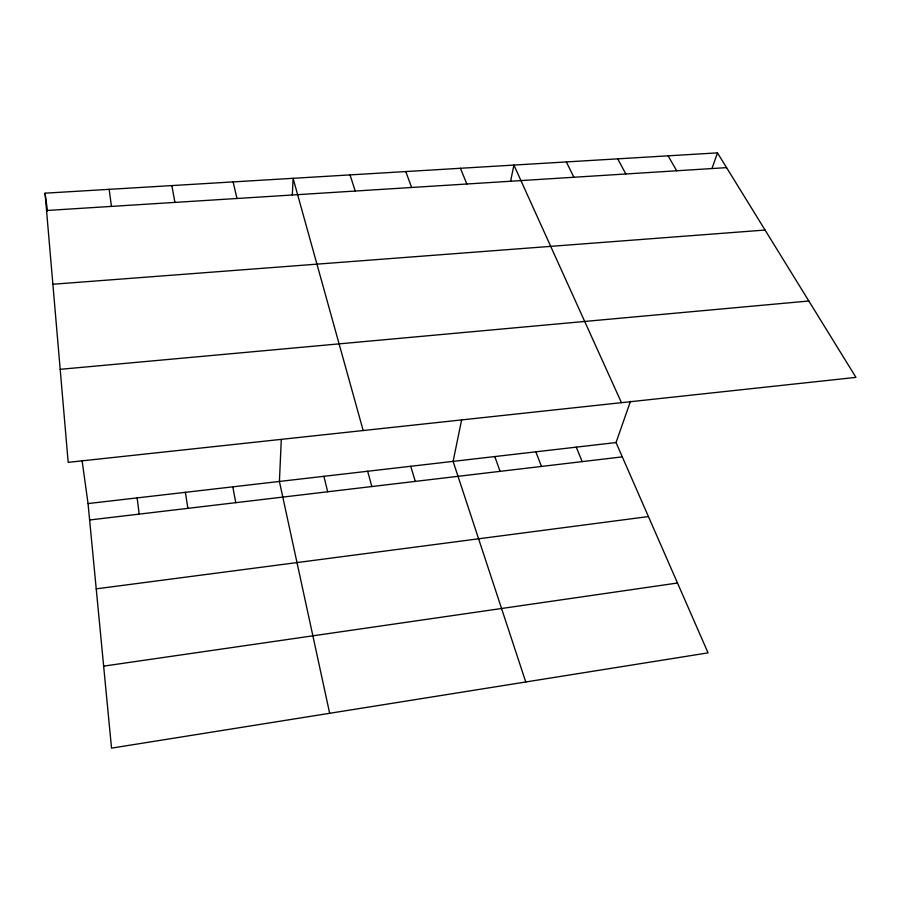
<?xml version="1.0" encoding="UTF-8"?>
<svg xmlns="http://www.w3.org/2000/svg" width="901" height="901" viewBox="0 0 901 901"><rect width="100%" height="100%" fill="white"/><g stroke="black" fill="none" stroke-linecap="round" stroke-linejoin="round"><path stroke-width="1.35" d="M281.303 439.508L279.411 481.461L329.665 713.288M292.329 194.943L293.084 178.319L363.182 430.532M461.582 420.069L453.102 461.38L525.756 681.978M510.608 181.202L513.919 165.074L621.453 402.679M82.059 460.388L88.039 503.569L111.521 748.134L708.062 652.865L616.036 442.549L630.475 401.294M711.981 168.521L717.466 152.866L45.05 193.186L68.183 462.348L855.95 377.384L717.466 152.866M103.649 666.132L677.496 583.015M96.227 588.86L648.416 516.566M89.616 519.99L622.287 456.863M88.039 503.569L616.036 442.549M60.187 369.32L808.839 301.002M52.877 284.254L765.062 230.048M46.537 210.496L726.566 167.631M668.08 155.828L676.707 170.773M617.714 158.846L625.835 173.983M566.335 161.932L573.914 177.26M576.246 447.155L582.192 461.616M460.411 168.284L466.853 184.007M535.847 451.818L541.456 466.436M405.788 171.562L411.633 187.487M494.795 456.559L500.078 471.347M350.027 174.895L355.231 191.035M410.721 466.279L415.282 481.393M367.664 471.257L371.843 486.54M323.898 476.314L327.694 491.777M233.134 181.912L236.963 198.49M232.796 486.844L235.758 502.668M171.843 185.583L174.929 202.398M185.381 492.318L187.892 508.344M45.05 193.186L47.55 211.194M109.156 189.345L111.465 206.397M137.132 497.893L139.193 514.111"/></g></svg>
